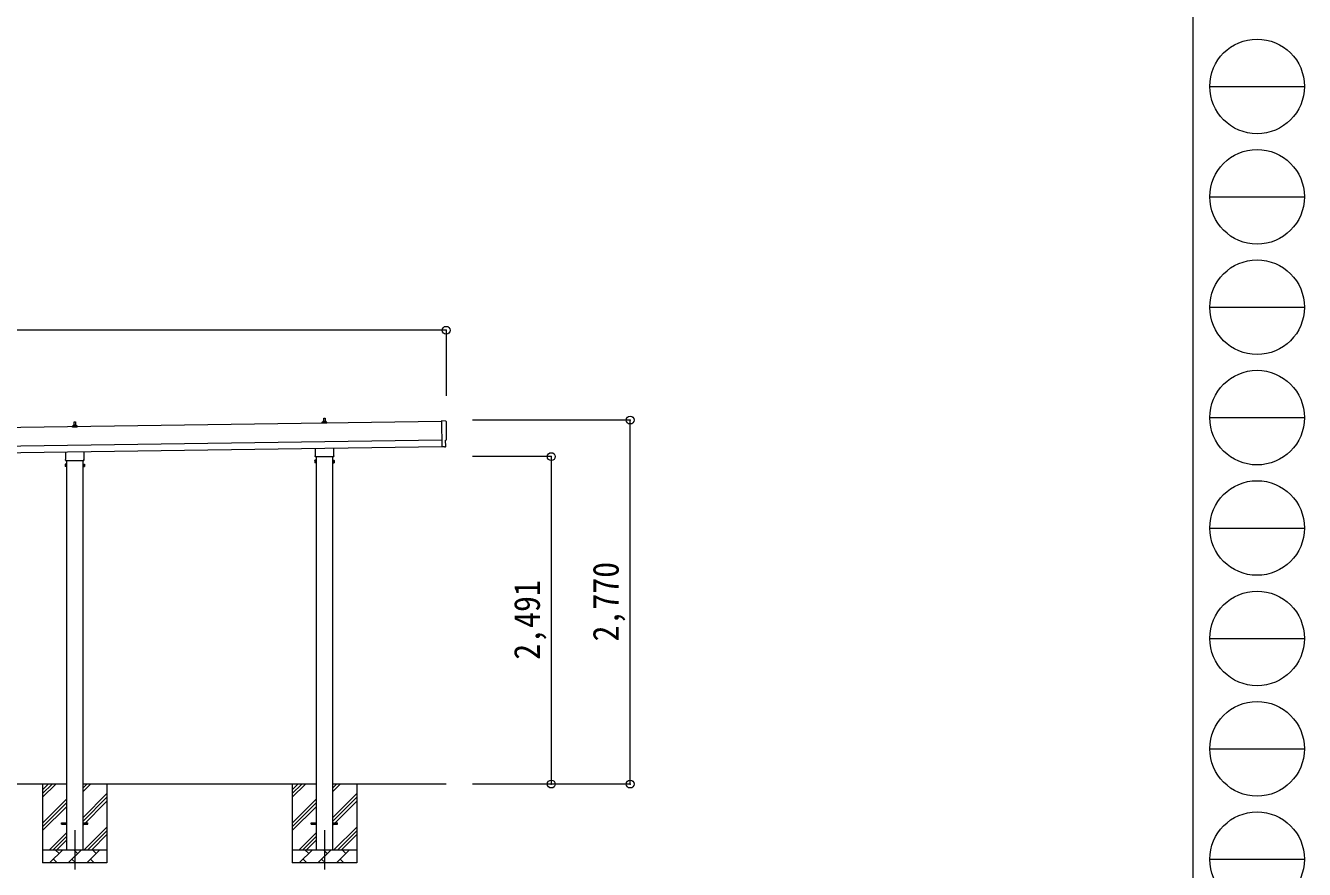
# Model space of a CAD drawing. Units: millimetres at full size, sheet at 1:60. Extents: x -16864 to 16864, y -11640 to 11640.
# Drawn here: x 7132 to 16864, y -8058 to -1637 of the extents above; entities that cross this region are included whole.
import ezdxf
from ezdxf.enums import TextEntityAlignment as Align

# ---------------------------------------------------------------- set-up
doc = ezdxf.new("R2010")
doc.units = ezdxf.units.MM
doc.header["$LTSCALE"] = 60
doc.header["$PDMODE"] = 32
doc.header["$PDSIZE"] = 60
doc.linetypes.add('CHAIN1', pattern=[8, 5, -1, 1, -1])
for name, color, linetype, lineweight in [('0-1_Defpoints', 7, 'CHAIN1', 9), ('0-2_TEXT1', 4, 'Continuous', 9), ('0-3_SHAPE', 7, 'Continuous', 9), ('0-8_TABLE1', 6, 'Continuous', 9), ('F-0', 7, 'Continuous', 9)]:
    doc.layers.add(name, color=color, linetype=linetype, lineweight=lineweight)
doc.styles.add('ＭＳ ゴシック', font='')
doc.styles.get('ＭＳ ゴシック').set_extended_font_data('MS Gothic')

msp = doc.modelspace()

# ---------------------------------------------------------------- linework, layer by layer
at = {"layer": '0-1_Defpoints'}
for p, q in [((7506.94, -7758.15), (7506.94, -8107.15)), ((9406.94, -7758.15), (9406.94, -8107.15))]:
    msp.add_line(p, q, dxfattribs=at)
at = {"layer": '0-2_TEXT1'}
for p, q in [((10297.62, -4649.74), (4692, -4729.82)), ((7501.25, -4676.75), (7501.97, -4653.23)), ((7502.97, -4652.25), (7511.52, -4652.25)), ((7512.52, -4653.23), (7513.25, -4676.75)), ((9389, -4663.11), (9389, -4655.4)), ((9425.5, -4663.11), (9389, -4663.11)), ((9389.38, -4654.61), (9425.11, -4654.61)), ((9389.76, -4654.42), (9396.48, -4652.79)), ((9396.86, -4652.61), (9417.63, -4652.61)), ((9397.25, -4651.82), (9397.25, -4647.61)), ((9398.25, -4647.61), (9416.25, -4647.61)), ((9401.25, -4647.61), (9401.97, -4624.08)), ((9402.97, -4623.11), (9411.52, -4623.11)), ((9412.52, -4624.08), (9413.25, -4647.61)), ((9417.25, -4651.82), (9417.25, -4647.61)), ((9424.73, -4654.42), (9418.01, -4652.79)), ((9425.5, -4663.11), (9425.5, -4655.4)), ((10297.55, -4644.65), (10300.39, -4843.49)), ((10329.23, -4645.85), (10297.55, -4644.65)), ((7489, -4692.25), (7489, -4684.54)), ((7525.5, -4692.25), (7489, -4692.25)), ((7489.38, -4683.75), (7525.11, -4683.75)), ((7489.76, -4683.57), (7496.48, -4681.94)), ((7496.86, -4681.75), (7517.63, -4681.75)), ((7497.25, -4680.97), (7497.25, -4676.75)), ((7498.25, -4676.75), (7516.25, -4676.75)), ((7517.25, -4680.97), (7517.25, -4676.75)), ((7524.73, -4683.57), (7518.01, -4681.94)), ((7525.5, -4692.25), (7525.5, -4684.54)), ((4694, -4869.8), (10299.62, -4789.72)), ((4694.72, -4919.8), (10300.34, -4839.72)), ((9338.64, -4907.1), (9338.64, -4853.46)), ((9475.24, -4851.5), (9475.24, -4907.1)), ((10318.6, -4842.32), (10300.39, -4843.49)), ((10319.28, -4842.94), (10318.6, -4842.32)), ((10320.02, -4843.21), (10326.94, -4842.74)), ((7436.94, -4945.01), (7436.94, -4939.51)), ((7438.64, -4936.24), (7438.64, -4880.6)), ((7574.88, -4948.51), (7439, -4948.51)), ((7444.44, -4948.51), (7444.44, -7908.15)), ((7569.44, -7908.15), (7569.44, -4948.51)), ((7575.24, -4878.65), (7575.24, -4936.24)), ((7576.94, -4939.51), (7576.94, -4945.01)), ((9332.94, -4945.37), (9333.7, -4944.05)), ((9332.94, -4945.37), (9332.94, -4962.37)), ((9332.94, -4962.37), (9333.7, -4963.68)), ((9339.94, -4948.96), (9333.7, -4948.96)), ((9339.94, -4958.78), (9333.7, -4958.78)), ((9336.94, -4915.87), (9336.94, -4910.37)), ((9474.88, -4919.37), (9339, -4919.37)), ((9342.44, -4963.07), (9339.94, -4963.07)), ((9344.44, -4919.37), (9344.44, -7908.15)), ((9469.44, -7908.15), (9469.44, -4919.37)), ((9471.44, -4963.07), (9473.94, -4963.07)), ((9473.94, -4948.96), (9480.18, -4948.96)), ((9473.94, -4958.78), (9480.18, -4958.78)), ((9476.94, -4910.37), (9476.94, -4915.87)), ((9480.94, -4945.37), (9480.18, -4944.05)), ((9480.94, -4962.37), (9480.18, -4963.68)), ((9480.94, -4945.37), (9480.94, -4962.37)), ((7432.94, -4974.51), (7433.7, -4973.2)), ((7432.94, -4974.51), (7432.94, -4991.51)), ((7432.94, -4991.51), (7433.7, -4992.83)), ((7439.94, -4978.1), (7433.7, -4978.1)), ((7439.94, -4987.92), (7433.7, -4987.92)), ((7439.94, -4992.83), (7433.7, -4992.83)), ((7442.44, -4992.21), (7439.94, -4992.21)), ((7571.44, -4992.21), (7573.94, -4992.21)), ((7573.94, -4978.1), (7580.18, -4978.1)), ((7573.94, -4987.92), (7580.18, -4987.92)), ((7573.94, -4992.83), (7580.18, -4992.83)), ((7580.94, -4974.51), (7580.18, -4973.2)), ((7580.94, -4991.51), (7580.18, -4992.83)), ((7580.94, -4974.51), (7580.94, -4991.51)), ((9339.94, -4963.68), (9333.7, -4963.68)), ((9473.94, -4963.68), (9480.18, -4963.68)), ((7406.94, -7703.65), (7444.44, -7703.65)), ((7406.94, -7712.65), (7406.94, -7703.65)), ((7406.94, -7703.65), (7444.44, -7703.65)), ((7406.94, -7712.65), (7406.94, -7703.65)), ((7406.94, -7712.65), (7444.44, -7712.65)), ((7406.94, -7712.65), (7444.44, -7712.65)), ((7569.44, -7703.65), (7606.94, -7703.65)), ((7569.44, -7703.65), (7606.94, -7703.65)), ((7569.44, -7712.65), (7606.94, -7712.65)), ((7569.44, -7712.65), (7606.94, -7712.65)), ((7606.94, -7712.65), (7606.94, -7703.65)), ((7606.94, -7712.65), (7606.94, -7703.65)), ((9306.94, -7703.65), (9344.44, -7703.65)), ((9306.94, -7712.65), (9306.94, -7703.65)), ((9306.94, -7703.65), (9344.44, -7703.65)), ((9306.94, -7712.65), (9306.94, -7703.65)), ((9306.94, -7712.65), (9344.44, -7712.65)), ((9306.94, -7712.65), (9344.44, -7712.65)), ((9469.44, -7703.65), (9506.94, -7703.65)), ((9469.44, -7703.65), (9506.94, -7703.65)), ((9469.44, -7712.65), (9506.94, -7712.65)), ((9469.44, -7712.65), (9506.94, -7712.65)), ((9506.94, -7712.65), (9506.94, -7703.65)), ((9506.94, -7712.65), (9506.94, -7703.65))]:
    msp.add_line(p, q, dxfattribs=at)
for points in [[(10329.73, -4839.71), (10329.06, -4792.69), (10329.66, -4792.68)], [(9339.94, -4963.68), (9339.94, -4944.05), (9333.7, -4944.05)], [(9339.94, -4963.07), (9339.94, -4944.67), (9342.44, -4944.67)], [(9473.94, -4963.07), (9473.94, -4944.67), (9471.44, -4944.67)], [(9473.94, -4963.68), (9473.94, -4944.05), (9480.18, -4944.05)], [(7439.94, -4992.83), (7439.94, -4973.2), (7433.7, -4973.2)], [(7439.94, -4992.21), (7439.94, -4973.81), (7442.44, -4973.81)], [(7573.94, -4992.21), (7573.94, -4973.81), (7571.44, -4973.81)], [(7573.94, -4992.83), (7573.94, -4973.2), (7580.18, -4973.2)]]:
    msp.add_lwpolyline(points, dxfattribs=at)
for points in [[(9342.44, -4964.37), (9342.44, -4943.37), (9344.44, -4943.37), (9344.44, -4964.37)], [(9471.44, -4964.37), (9471.44, -4943.37), (9469.44, -4943.37), (9469.44, -4964.37)], [(7442.44, -4993.51), (7442.44, -4972.51), (7444.44, -4972.51), (7444.44, -4993.51)], [(7571.44, -4993.51), (7571.44, -4972.51), (7569.44, -4972.51), (7569.44, -4993.51)]]:
    msp.add_lwpolyline(points, close=True, dxfattribs=at)
for centre, radius, start, end in [((7502.97, -4653.25), 1, 90, 178.60509), ((7511.52, -4653.25), 1, 1.39491, 90), ((9390, -4655.4), 1, 103.62699, 180), ((9396.25, -4651.82), 1, 283.62699, 0), ((9401.33, -4648.24), 4.13, 90, 171.17633), ((9398.25, -4648.61), 1, 90, 180), ((9402.97, -4624.11), 1, 90, 178.60509), ((9410.58, -4647.61), 4.83, 133.60282, 180), ((9403.91, -4647.61), 4.83, 0, 46.39718), ((9411.52, -4624.11), 1, 1.39491, 90), ((9413.16, -4648.24), 4.13, 8.82367, 90), ((9416.25, -4648.61), 1, 0, 90), ((9418.25, -4651.82), 1, 180, 256.37301), ((9424.5, -4655.4), 1, 0, 76.37301), ((7490, -4684.54), 1, 103.62699, 180), ((7496.25, -4680.97), 1, 283.62699, 0), ((7501.33, -4677.39), 4.13, 90, 171.17633), ((7498.25, -4677.75), 1, 90, 180), ((7510.58, -4676.75), 4.83, 133.60282, 180), ((7503.91, -4676.75), 4.83, 0, 46.39718), ((7513.16, -4677.39), 4.13, 8.82367, 90), ((7516.25, -4677.75), 1, 0, 90), ((7518.25, -4680.97), 1, 180, 256.37301), ((7524.5, -4684.54), 1, 0, 76.37301), ((10319.95, -4842.21), 1, 227.3164, 273.81435), ((7440.94, -4939.51), 4, 125.09963, 180), ((7440.94, -4945.01), 4, 180, 194.47751), ((7440.94, -4945.01), 4, 194.47751, 241.04498), ((7572.94, -4945.01), 4, 298.95502, 345.52249), ((7572.94, -4939.51), 4, 0, 54.90037), ((7572.94, -4945.01), 4, 345.52249, 0), ((9349.18, -4953.87), 16.24, 162.41205, 197.58795), ((9337.29, -4946.51), 4.34, 145.61575, 214.38425), ((9337.29, -4961.23), 4.34, 145.61575, 214.38425), ((9340.94, -4910.37), 4, 125.09963, 180), ((9340.94, -4915.87), 4, 180, 194.47751), ((9340.94, -4915.87), 4, 194.47751, 241.04498), ((9472.94, -4915.87), 4, 298.95502, 345.52249), ((9472.94, -4910.37), 4, 0, 54.90037), ((9472.94, -4915.87), 4, 345.52249, 0), ((9464.7, -4953.87), 16.24, 342.41205, 17.58795), ((9476.6, -4946.51), 4.34, 325.61575, 34.38425), ((9476.6, -4961.23), 4.34, 325.61575, 34.38425), ((7437.29, -4975.65), 4.34, 145.61575, 214.38425), ((7449.18, -4983.01), 16.24, 162.41205, 197.58795), ((7437.29, -4990.37), 4.34, 145.61575, 214.38425), ((7564.7, -4983.01), 16.24, 342.41205, 17.58795), ((7576.6, -4975.65), 4.34, 325.61575, 34.38425), ((7576.6, -4990.37), 4.34, 325.61575, 34.38425)]:
    msp.add_arc(centre, radius, start, end, dxfattribs=at)
for centre, major_axis, ratio, start_param, end_param in [((10329.03, -4648.84), (3, -0.04), 0.99863, 6.2683889, 7.8016218), ((15095.41, -4651.19), (-4762.89, -68.04), 0.99863, 6.268406, 6.2977043), ((10326.73, -4839.75), (2.21, -2.04), 0.9974, 5.5252311, 7.0411395), ((10329.6, -4788.28), (4.41, -0.06), 0.99863, 4.712389, 6.2976778)]:
    msp.add_ellipse(centre, major_axis=major_axis, ratio=ratio, start_param=start_param, end_param=end_param, dxfattribs=at)
at = {"layer": '0-3_SHAPE'}
for p, q in [((7444.44, -7408.15), (5669.44, -7408.15)), ((7261.94, -7408.15), (7261.94, -8008.15)), ((7261.94, -7451.63), (7305.42, -7408.15)), ((7261.94, -7479.92), (7333.71, -7408.15)), ((7261.94, -7508.2), (7361.99, -7408.15)), ((9344.44, -7408.15), (7569.44, -7408.15)), ((7569.44, -7436.98), (7598.27, -7408.15)), ((7569.44, -7465.26), (7626.55, -7408.15)), ((7569.44, -7663.25), (7751.94, -7480.75)), ((7751.94, -7408.15), (7751.94, -8008.15)), ((9161.94, -7408.15), (9161.94, -8008.15)), ((9161.94, -7451.63), (9205.42, -7408.15)), ((9161.94, -7479.92), (9233.71, -7408.15)), ((9161.94, -7508.2), (9261.99, -7408.15)), ((10332.94, -7408.15), (9469.44, -7408.15)), ((9469.44, -7436.98), (9498.27, -7408.15)), ((9469.44, -7465.26), (9526.55, -7408.15)), ((9469.44, -7663.25), (9651.94, -7480.75)), ((9651.94, -7408.15), (9651.94, -8008.15)), ((7261.94, -7706.19), (7444.44, -7523.69)), ((7261.94, -7734.48), (7444.44, -7551.98)), ((7261.94, -7762.76), (7444.44, -7580.26)), ((7569.44, -7691.54), (7751.94, -7509.04)), ((7569.44, -7719.82), (7751.94, -7537.32)), ((9161.94, -7706.19), (9344.44, -7523.69)), ((9161.94, -7734.48), (9344.44, -7551.98)), ((9161.94, -7762.76), (9344.44, -7580.26)), ((9469.44, -7691.54), (9651.94, -7509.04)), ((9469.44, -7719.82), (9651.94, -7537.32)), ((7314.54, -7908.15), (7444.44, -7778.25)), ((7579.1, -7908.15), (7751.94, -7735.31)), ((7607.38, -7908.15), (7751.94, -7763.59)), ((9214.54, -7908.15), (9344.44, -7778.25)), ((9479.1, -7908.15), (9651.94, -7735.31)), ((9507.38, -7908.15), (9651.94, -7763.59)), ((7342.82, -7908.15), (7444.44, -7806.54)), ((7371.11, -7908.15), (7444.44, -7834.82)), ((7635.67, -7908.15), (7751.94, -7791.88)), ((9242.82, -7908.15), (9344.44, -7806.54)), ((9271.11, -7908.15), (9344.44, -7834.82)), ((9535.67, -7908.15), (9651.94, -7791.88)), ((7261.94, -7908.15), (7751.94, -7908.15)), ((7315.52, -8008.15), (7415.52, -7908.15)), ((7344.07, -7979.6), (7372.63, -8008.15)), ((7386.97, -7936.71), (7358.41, -7908.15)), ((7456.94, -8008.15), (7556.94, -7908.15)), ((7485.49, -7979.6), (7514.05, -8008.15)), ((7528.39, -7936.71), (7499.83, -7908.15)), ((7598.36, -8008.15), (7698.36, -7908.15)), ((7626.92, -7979.6), (7655.47, -8008.15)), ((7669.81, -7936.71), (7641.26, -7908.15)), ((9161.94, -7908.15), (9651.94, -7908.15)), ((9215.52, -8008.15), (9315.52, -7908.15)), ((9244.07, -7979.6), (9272.63, -8008.15)), ((9286.97, -7936.71), (9258.41, -7908.15)), ((9356.94, -8008.15), (9456.94, -7908.15)), ((9385.49, -7979.6), (9414.05, -8008.15)), ((9428.39, -7936.71), (9399.83, -7908.15)), ((9498.36, -8008.15), (9598.36, -7908.15)), ((9526.92, -7979.6), (9555.47, -8008.15)), ((9569.81, -7936.71), (9541.26, -7908.15)), ((7751.94, -8008.15), (7261.94, -8008.15)), ((9651.94, -8008.15), (9161.94, -8008.15))]:
    msp.add_line(p, q, dxfattribs=at)
at = {"layer": '0-8_TABLE1'}
for p, q in [((10332.94, -3955.51), (-1016.06, -3955.51)), ((10332.94, -3955.51), (10332.94, -4455.51)), ((11732.94, -4638.55), (10532.94, -4638.55)), ((11732.94, -7408.15), (11732.94, -4638.55)), ((11132.94, -4916.87), (10532.94, -4916.87)), ((11132.94, -4916.87), (11132.94, -7408.15)), ((11732.94, -7408.15), (10532.94, -7408.15))]:
    msp.add_line(p, q, dxfattribs=at)
for p in [(10332.94, -3955.51), (11732.94, -4638.55), (11132.94, -4916.87), (11132.94, -7408.15), (11732.94, -7408.15)]:
    msp.add_point(p, dxfattribs=at)
at = {"layer": 'F-0', "color": 5, "lineweight": 5}
msp.add_line((16015.88, 11640), (16015.88, -11640), dxfattribs=at)
at = {"layer": 'F-0', "color": 4}
for p, q in [((16144.11, -2100), (16864.12, -2100)), ((16144.11, -2940), (16864.12, -2940)), ((16144.11, -3780), (16864.12, -3780)), ((16144.11, -4620), (16864.12, -4620)), ((16144.11, -5460), (16864.12, -5460)), ((16144.11, -6300), (16864.12, -6300)), ((16144.11, -7140), (16864.12, -7140)), ((16144.11, -7980), (16864.12, -7980))]:
    msp.add_line(p, q, dxfattribs=at)
for centre in [(16504.11, -2100), (16504.11, -2940), (16504.11, -3780), (16504.11, -4620), (16504.11, -5460), (16504.11, -6300), (16504.11, -7140), (16504.11, -7980)]:
    msp.add_circle(centre, 360, dxfattribs=at)

# ---------------------------------------------------------------- texts
at = {"layer": '0-8_TABLE1', "color": 7, "style": 'ＭＳ ゴシック', "width": 0.9}
for s, p in [('2,770', (11705.44, -6323.35)), ('2,491', (11105.44, -6462.51))]:
    msp.add_text(s, height=197.9, rotation=90, dxfattribs=at).set_placement(p, align=Align.BOTTOM_LEFT)

doc.saveas('drawing.dxf')
